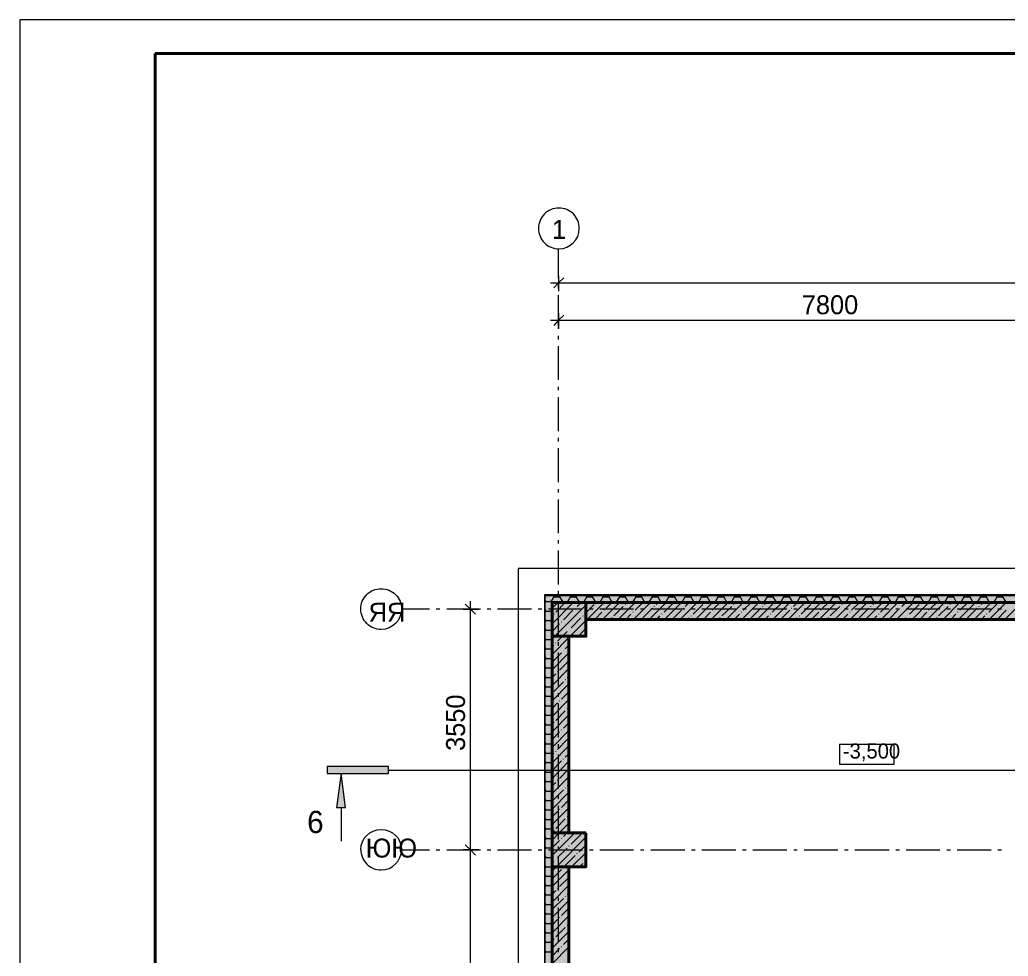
# Model space of a CAD drawing. Header units: millimetres. Extents: x -401725 to 250493, y 305116 to 802890.
# Drawn here: x -375136.78 to -375131.05, y 508985.8 to 508991.24 of the extents above; entities that cross this region are included whole.
import ezdxf

# ---------------------------------------------------------------- set-up
doc = ezdxf.new("R2010")
doc.units = ezdxf.units.MM
doc.layers.add('PDF _Геометрия', color=7, linetype='Continuous', true_color=0x1d1d1d)
doc.layers.add('PDF _Сплошная заливка', color=7, linetype='Continuous', true_color=0xffffff)
doc.layers.add('PDF _Текст', color=7, linetype='Continuous')

msp = doc.modelspace()

# ---------------------------------------------------------------- hatches: boundary and pattern name
at = {"layer": 'PDF _Сплошная заливка', "transparency": 33554559}
h = msp.add_hatch(color=256, dxfattribs=at)
h.paths.add_polyline_path([(-375123.1053, 508987.8606), (-375123.1053, 508987.8988), (-375133.6947, 508987.8988), (-375133.6947, 508987.8606)])
h.paths.add_polyline_path([(-375092.8682, 508987.8606), (-375092.8682, 508987.8988), (-375102.5145, 508987.8988), (-375102.5145, 508987.8606)])
h.paths.add_polyline_path([(-375102.9861, 508987.8606), (-375102.9861, 508987.8988), (-375109.5058, 508987.8988), (-375109.5058, 508987.8606)])
h.paths.add_polyline_path([(-375109.7425, 508987.8606), (-375109.7425, 508987.8988), (-375122.4753, 508987.8988), (-375122.4753, 508987.8606)])
msp.add_hatch(color=7, dxfattribs=at).paths.add_polyline_path([(-375134.8948, 508986.6823), (-375134.8965, 508986.6823), (-375134.8965, 508986.6956), (-375134.8981, 508986.6956), (-375134.8981, 508986.709), (-375134.8998, 508986.709), (-375134.8998, 508986.7223), (-375134.9015, 508986.7223), (-375134.9015, 508986.7356), (-375134.9031, 508986.7356), (-375134.9031, 508986.749), (-375134.9048, 508986.749), (-375134.9048, 508986.7623), (-375134.9065, 508986.7623), (-375134.9065, 508986.774), (-375134.9081, 508986.774), (-375134.9081, 508986.7873), (-375134.9098, 508986.7873), (-375134.9098, 508986.8006), (-375134.9115, 508986.8006), (-375134.9115, 508986.814), (-375134.9131, 508986.814), (-375134.9131, 508986.8273), (-375134.9148, 508986.8273), (-375134.9148, 508986.8406), (-375134.9165, 508986.8406), (-375134.9165, 508986.854), (-375134.9181, 508986.854), (-375134.9181, 508986.8656), (-375134.9198, 508986.8656), (-375134.9215, 508986.854), (-375134.9231, 508986.8423), (-375134.9248, 508986.829), (-375134.9281, 508986.8056), (-375134.9298, 508986.7923), (-375134.9331, 508986.769), (-375134.9348, 508986.7556), (-375134.9365, 508986.744), (-375134.9381, 508986.7306), (-375134.9415, 508986.7073), (-375134.9431, 508986.694), (-375134.9465, 508986.6706), (-375134.8948, 508986.669)])

# ---------------------------------------------------------------- linework, layer by layer
at = {"layer": 'PDF _Геометрия', "color": 7, "lineweight": 18}
for points in [[(-375089.9816, 508991.2421), (-375136.7847, 508991.2421), (-375136.7847, 508958.1322)], [(-375133.6264, 508989.7438), (-375133.6564, 508989.7138), (-375133.6847, 508989.6855)], [(-375133.6264, 508989.5271), (-375133.6564, 508989.4971), (-375133.6847, 508989.4671)], [(-375134.1981, 508987.8488), (-375134.1681, 508987.8205), (-375134.1381, 508987.7905)], [(-375134.1981, 508986.4521), (-375134.1681, 508986.4221), (-375134.1381, 508986.3921)]]:
    msp.add_lwpolyline(points, dxfattribs=at)
at = {"layer": 'PDF _Геометрия', "color": 7, "lineweight": 40}
for points in [[(-375135.9981, 508958.3289), (-375135.9981, 508991.0459)], [(-375135.9981, 508991.0455), (-375090.1708, 508991.0455)]]:
    msp.add_lwpolyline(points, dxfattribs=at)
at = {"layer": 'PDF _Геометрия', "color": 7, "lineweight": 9}
msp.add_lwpolyline([(-375133.6547, 508990.1488, 0.422535), (-375133.7731, 508990.0305, 0.417263), (-375133.6547, 508989.9121, 0.411972), (-375133.5364, 508990.0305, 0.417263)], format="xyb", close=True, dxfattribs=at)
for points in [[(-375133.6564, 508989.7421), (-375133.6564, 508989.9104)], [(-375133.6564, 508989.7554), (-375133.6564, 508989.7138), (-375133.6564, 508989.6671)], [(-375133.7031, 508989.7138), (-375092.8583, 508989.7138)], [(-375133.6564, 508989.6821), (-375133.6564, 508989.7038)], [(-375133.6564, 508989.4471), (-375133.6564, 508989.6438)], [(-375133.6564, 508989.5388), (-375133.6564, 508989.4971), (-375133.6564, 508989.4488)], [(-375133.7031, 508989.4971), (-375130.5849, 508989.4971)], [(-375133.6564, 508989.3855), (-375133.6564, 508989.4071)], [(-375133.6564, 508989.1505), (-375133.6564, 508989.3471)], [(-375133.6564, 508989.0905), (-375133.6564, 508989.1105)], [(-375133.6564, 508988.8538), (-375133.6564, 508989.0504)], [(-375133.6564, 508988.7938), (-375133.6564, 508988.8138)], [(-375133.6564, 508988.5571), (-375133.6564, 508988.7538)], [(-375133.6564, 508988.4971), (-375133.6564, 508988.5171)], [(-375133.6564, 508988.2605), (-375133.6564, 508988.4571)], [(-375133.6564, 508988.2005), (-375133.6564, 508988.2205)], [(-375133.6564, 508987.9638), (-375133.6564, 508988.1604)], [(-375112.9847, 508987.9021), (-375112.9847, 508988.0554), (-375133.8905, 508988.0554), (-375133.8905, 508975.6543)], [(-375133.7381, 508987.9021), (-375133.7381, 508975.8076), (-375133.7347, 508975.8076), (-375133.6964, 508975.8076), (-375133.6947, 508975.8076)], [(-375133.6947, 508987.9021), (-375133.6964, 508987.9021), (-375133.7347, 508987.9021), (-375133.7381, 508987.9021)], [(-375133.7347, 508987.8988), (-375133.6964, 508987.8988), (-375133.6947, 508987.8988), (-375123.1052, 508987.8988)], [(-375133.7347, 508975.8105), (-375133.7347, 508987.8983)], [(-375122.4748, 508987.9021), (-375123.1047, 508987.9021), (-375133.6943, 508987.9021)], [(-375133.6564, 508987.9038), (-375133.6564, 508987.9255)], [(-375134.1214, 508986.4221), (-375134.1681, 508986.4221), (-375134.1681, 508987.8671)], [(-375133.6964, 508987.8605), (-375133.6947, 508987.8605), (-375123.1052, 508987.8605)], [(-375133.6964, 508987.86), (-375133.6964, 508975.8505), (-375133.6947, 508975.8505), (-375133.6947, 508983.0752)], [(-375133.6947, 508987.8588), (-375128.8333, 508987.8588)], [(-375133.6947, 508984.1771), (-375133.6947, 508987.8586)], [(-375133.6564, 508987.6671), (-375133.6564, 508987.8638)], [(-375134.3464, 508987.8205), (-375134.3681, 508987.8205)], [(-375134.1097, 508987.8205), (-375134.3064, 508987.8205)], [(-375134.2097, 508987.8205), (-375134.1681, 508987.8205), (-375134.1214, 508987.8205)], [(-375134.0497, 508987.8205), (-375134.0714, 508987.8205)], [(-375133.8131, 508987.8205), (-375134.0114, 508987.8205)], [(-375133.7531, 508987.8205), (-375133.7747, 508987.8205)], [(-375133.5181, 508987.8205), (-375133.7147, 508987.8205)], [(-375133.4564, 508987.8205), (-375133.4781, 508987.8205)], [(-375133.2214, 508987.8205), (-375133.4181, 508987.8205)], [(-375133.1614, 508987.8205), (-375133.1814, 508987.8205)], [(-375132.9247, 508987.8205), (-375133.1214, 508987.8205)], [(-375132.8647, 508987.8205), (-375132.8847, 508987.8205)], [(-375132.6281, 508987.8205), (-375132.8247, 508987.8205)], [(-375132.5681, 508987.8205), (-375132.5881, 508987.8205)], [(-375132.3314, 508987.8205), (-375132.5281, 508987.8205)], [(-375132.2714, 508987.8205), (-375132.2914, 508987.8205)], [(-375132.0347, 508987.8205), (-375132.2314, 508987.8205)], [(-375131.9747, 508987.8205), (-375131.9964, 508987.8205)], [(-375131.7381, 508987.8205), (-375131.9364, 508987.8205)], [(-375131.6781, 508987.8205), (-375131.6997, 508987.8205)], [(-375131.4431, 508987.8205), (-375131.6397, 508987.8205)], [(-375131.3814, 508987.8205), (-375131.4031, 508987.8205)], [(-375131.1464, 508987.8205), (-375131.3431, 508987.8205)], [(-375131.0864, 508987.8205), (-375131.1064, 508987.8205)], [(-375133.6564, 508987.6071), (-375133.6564, 508987.6288)], [(-375133.6564, 508987.3721), (-375133.6564, 508987.5688)], [(-375133.6564, 508987.3105), (-375133.6564, 508987.3321)], [(-375133.6564, 508987.0755), (-375133.6564, 508987.2721)], [(-375133.6564, 508987.0155), (-375133.6564, 508987.0355)], [(-375132.0264, 508987.0355), (-375131.7114, 508987.0355), (-375131.7114, 508986.9171), (-375132.0264, 508986.9171)], [(-375132.0264, 508987.0355), (-375132.0264, 508986.9171)], [(-375133.6564, 508986.7788), (-375133.6564, 508986.9754)], [(-375133.6564, 508986.7188), (-375133.6564, 508986.7388)], [(-375134.9197, 508986.6688), (-375134.9197, 508986.4721)], [(-375133.6564, 508986.4821), (-375133.6564, 508986.6788)], [(-375134.5681, 508986.4221), (-375134.4064, 508986.4221)], [(-375134.3681, 508986.4221), (-375134.3464, 508986.4221)], [(-375134.3064, 508986.4221), (-375134.1097, 508986.4221)], [(-375134.1681, 508986.4221), (-375134.2097, 508986.4221)], [(-375134.1214, 508984.7488), (-375134.1681, 508984.7488), (-375134.1681, 508986.422)], [(-375134.0714, 508986.4221), (-375134.0497, 508986.4221)], [(-375134.0114, 508986.4221), (-375133.8131, 508986.4221)], [(-375133.7747, 508986.4221), (-375133.7531, 508986.4221)], [(-375133.7147, 508986.4221), (-375133.5181, 508986.4221)], [(-375133.6564, 508986.4221), (-375133.6564, 508986.4421)], [(-375133.4781, 508986.4221), (-375133.4564, 508986.4221)], [(-375133.4181, 508986.4221), (-375133.2214, 508986.4221)], [(-375133.1814, 508986.4221), (-375133.1614, 508986.4221)], [(-375133.1214, 508986.4221), (-375132.9247, 508986.4221)], [(-375132.8847, 508986.4221), (-375132.8647, 508986.4221)], [(-375132.8247, 508986.4221), (-375132.6281, 508986.4221)], [(-375132.5881, 508986.4221), (-375132.5681, 508986.4221)], [(-375132.5281, 508986.4221), (-375132.3314, 508986.4221)], [(-375132.2914, 508986.4221), (-375132.2714, 508986.4221)], [(-375132.2314, 508986.4221), (-375132.0347, 508986.4221)], [(-375131.9964, 508986.4221), (-375131.9747, 508986.4221)], [(-375131.9364, 508986.4221), (-375131.7381, 508986.4221)], [(-375131.6997, 508986.4221), (-375131.6781, 508986.4221)], [(-375131.6397, 508986.4221), (-375131.4431, 508986.4221)], [(-375131.4031, 508986.4221), (-375131.3814, 508986.4221)], [(-375131.3431, 508986.4221), (-375131.1464, 508986.4221)], [(-375131.1064, 508986.4221), (-375131.0864, 508986.4221)], [(-375133.6564, 508986.1855), (-375133.6564, 508986.3821)], [(-375133.6564, 508986.1255), (-375133.6564, 508986.1455)], [(-375133.6564, 508985.8888), (-375133.6564, 508986.0854)], [(-375133.6564, 508985.8288), (-375133.6564, 508985.8505)]]:
    msp.add_lwpolyline(points, dxfattribs=at)
for points in [[(-375134.4064, 508987.8205), (-375134.5681, 508987.8205, -0.411972), (-375134.6864, 508987.7021, -0.417263), (-375134.8047, 508987.8205, -0.422535), (-375134.6864, 508987.9388, -0.417263), (-375134.5681, 508987.8205)], [(-375134.8047, 508986.4238, 0.417263), (-375134.6864, 508986.3055, 0.411972), (-375134.5681, 508986.4238)]]:
    msp.add_lwpolyline(points, format="xyb", dxfattribs=at)
at = {"layer": 'PDF _Геометрия', "lineweight": 9}
for points in [[(-375133.6881, 508987.8988), (-375133.6831, 508987.8921), (-375133.6514, 508987.8921)], [(-375133.6514, 508987.8921), (-375133.6464, 508987.8988)], [(-375133.5914, 508987.8988), (-375133.5881, 508987.8921), (-375133.5564, 508987.8921)], [(-375133.5564, 508987.8921), (-375133.5514, 508987.8988)], [(-375133.4964, 508987.8988), (-375133.4931, 508987.8921), (-375133.4614, 508987.8921)], [(-375133.4614, 508987.8921), (-375133.4564, 508987.8988)], [(-375133.4014, 508987.8988), (-375133.3981, 508987.8921), (-375133.3647, 508987.8921)], [(-375133.3647, 508987.8921), (-375133.3614, 508987.8988)], [(-375133.3064, 508987.8988), (-375133.3014, 508987.8921), (-375133.2697, 508987.8921)], [(-375133.2697, 508987.8921), (-375133.2664, 508987.8988)], [(-375133.2114, 508987.8988), (-375133.2064, 508987.8921), (-375133.1747, 508987.8921)], [(-375133.1747, 508987.8921), (-375133.1714, 508987.8988)], [(-375133.1164, 508987.8988), (-375133.1114, 508987.8921), (-375133.0797, 508987.8921)], [(-375133.0797, 508987.8921), (-375133.0747, 508987.8988)], [(-375133.0197, 508987.8988), (-375133.0164, 508987.8921), (-375132.9847, 508987.8921)], [(-375132.9847, 508987.8921), (-375132.9797, 508987.8988)], [(-375132.9247, 508987.8988), (-375132.9214, 508987.8921), (-375132.8897, 508987.8921)], [(-375132.8897, 508987.8921), (-375132.8847, 508987.8988)], [(-375132.8297, 508987.8988), (-375132.8264, 508987.8921), (-375132.7947, 508987.8921)], [(-375132.7947, 508987.8921), (-375132.7897, 508987.8988)], [(-375132.7347, 508987.8988), (-375132.7297, 508987.8921), (-375132.6981, 508987.8921)], [(-375132.6981, 508987.8921), (-375132.6947, 508987.8988)], [(-375132.6397, 508987.8988), (-375132.6347, 508987.8921), (-375132.6031, 508987.8921)], [(-375132.6031, 508987.8921), (-375132.5997, 508987.8988)], [(-375132.5447, 508987.8988), (-375132.5397, 508987.8921), (-375132.5081, 508987.8921)], [(-375132.5081, 508987.8921), (-375132.5047, 508987.8988)], [(-375132.4497, 508987.8988), (-375132.4447, 508987.8921), (-375132.4131, 508987.8921)], [(-375132.4131, 508987.8921), (-375132.4081, 508987.8988)], [(-375132.3531, 508987.8988), (-375132.3497, 508987.8921), (-375132.3181, 508987.8921)], [(-375132.3181, 508987.8921), (-375132.3131, 508987.8988)], [(-375132.2581, 508987.8988), (-375132.2547, 508987.8921), (-375132.2231, 508987.8921)], [(-375132.2231, 508987.8921), (-375132.2181, 508987.8988)], [(-375132.1631, 508987.8988), (-375132.1597, 508987.8921), (-375132.1281, 508987.8921)], [(-375132.1264, 508987.8921), (-375132.1231, 508987.8988)], [(-375132.0681, 508987.8988), (-375132.0631, 508987.8921), (-375132.0314, 508987.8921)], [(-375132.0314, 508987.8921), (-375132.0281, 508987.8988)], [(-375131.9731, 508987.8988), (-375131.9681, 508987.8921), (-375131.9364, 508987.8921)], [(-375131.9364, 508987.8921), (-375131.9331, 508987.8988)], [(-375131.8781, 508987.8988), (-375131.8731, 508987.8921), (-375131.8414, 508987.8921)], [(-375131.8414, 508987.8921), (-375131.8364, 508987.8988)], [(-375131.7831, 508987.8988), (-375131.7781, 508987.8921), (-375131.7464, 508987.8921)], [(-375131.7464, 508987.8921), (-375131.7414, 508987.8988)], [(-375131.6864, 508987.8988), (-375131.6831, 508987.8921), (-375131.6514, 508987.8921)], [(-375131.6514, 508987.8921), (-375131.6464, 508987.8988)], [(-375131.5914, 508987.8988), (-375131.5881, 508987.8921), (-375131.5564, 508987.8921)], [(-375131.5564, 508987.8921), (-375131.5514, 508987.8988)], [(-375131.4964, 508987.8988), (-375131.4914, 508987.8921), (-375131.4597, 508987.8921)], [(-375131.4597, 508987.8921), (-375131.4564, 508987.8988)], [(-375131.4014, 508987.8988), (-375131.3964, 508987.8921), (-375131.3647, 508987.8921)], [(-375131.3647, 508987.8921), (-375131.3614, 508987.8988)], [(-375131.3064, 508987.8988), (-375131.3014, 508987.8921), (-375131.2697, 508987.8921)], [(-375131.2697, 508987.8921), (-375131.2664, 508987.8988)], [(-375131.2114, 508987.8988), (-375131.2064, 508987.8921), (-375131.1747, 508987.8921)], [(-375131.1747, 508987.8921), (-375131.1697, 508987.8988)], [(-375131.1147, 508987.8988), (-375131.1114, 508987.8921), (-375131.0797, 508987.8921)], [(-375131.0797, 508987.8921), (-375131.0747, 508987.8988)], [(-375133.7347, 508987.8721), (-375133.7314, 508987.8638), (-375133.6997, 508987.8638)], [(-375133.7347, 508987.8571), (-375133.7314, 508987.8638)], [(-375133.6997, 508987.8638), (-375133.6964, 508987.8705)], [(-375133.6964, 508987.8588), (-375133.6997, 508987.8638)], [(-375133.6964, 508987.8705), (-375133.6831, 508987.8921)], [(-375133.6947, 508987.8255), (-375133.6614, 508987.8588)], [(-375133.6947, 508987.7355), (-375133.5714, 508987.8588)], [(-375133.6781, 508987.6621), (-375133.4981, 508987.8438)], [(-375133.6731, 508987.8021), (-375133.6181, 508987.8588)], [(-375133.6514, 508987.8921), (-375133.6347, 508987.8638), (-375133.6031, 508987.8638)], [(-375133.6381, 508987.8605), (-375133.6347, 508987.8638)], [(-375133.6014, 508987.8605), (-375133.6031, 508987.8638), (-375133.5881, 508987.8921)], [(-375133.5564, 508987.8921), (-375133.5397, 508987.8638), (-375133.5081, 508987.8638)], [(-375133.5497, 508987.8355), (-375133.5264, 508987.8588)], [(-375133.5431, 508987.8605), (-375133.5397, 508987.8638)], [(-375133.5064, 508987.8605), (-375133.5081, 508987.8638), (-375133.4931, 508987.8921)], [(-375133.4981, 508987.8438), (-375133.4814, 508987.8588)], [(-375133.4981, 508987.7988), (-375133.4497, 508987.8471)], [(-375133.4914, 508987.7605), (-375133.3914, 508987.8588)], [(-375133.4614, 508987.8921), (-375133.4447, 508987.8638), (-375133.4131, 508987.8638)], [(-375133.4481, 508987.8605), (-375133.4447, 508987.8638)], [(-375133.4381, 508987.8588), (-375133.4364, 508987.8588)], [(-375133.4131, 508987.8638), (-375133.3981, 508987.8921)], [(-375133.4114, 508987.8605), (-375133.4131, 508987.8638)], [(-375133.4014, 508987.7605), (-375133.3031, 508987.8588)], [(-375133.3814, 508987.8255), (-375133.3481, 508987.8588)], [(-375133.3647, 508987.8921), (-375133.3497, 508987.8638), (-375133.3181, 508987.8638)], [(-375133.3531, 508987.8605), (-375133.3497, 508987.8638)], [(-375133.3147, 508987.8605), (-375133.3181, 508987.8638), (-375133.3014, 508987.8921)], [(-375133.3114, 508987.7605), (-375133.2131, 508987.8588)], [(-375133.2697, 508987.8921), (-375133.2547, 508987.8638), (-375133.2231, 508987.8638)], [(-375133.2697, 508987.8471), (-375133.2681, 508987.8488)], [(-375133.2581, 508987.8588), (-375133.2581, 508987.8588)], [(-375133.2564, 508987.8605), (-375133.2547, 508987.8638)], [(-375133.2197, 508987.8605), (-375133.2231, 508987.8638), (-375133.2064, 508987.8921)], [(-375133.2214, 508987.7605), (-375133.1231, 508987.8588)], [(-375133.2131, 508987.8138), (-375133.1681, 508987.8588)], [(-375133.1747, 508987.8921), (-375133.1597, 508987.8638), (-375133.1281, 508987.8638)], [(-375133.1614, 508987.8605), (-375133.1597, 508987.8638)], [(-375133.1314, 508987.7605), (-375133.0331, 508987.8588)], [(-375133.1281, 508987.8638), (-375133.1114, 508987.8921)], [(-375133.1247, 508987.8605), (-375133.1281, 508987.8638)], [(-375133.0897, 508987.8471), (-375133.0781, 508987.8588)], [(-375133.0797, 508987.8921), (-375133.0647, 508987.8638), (-375133.0314, 508987.8638)], [(-375133.0664, 508987.8605), (-375133.0631, 508987.8638)], [(-375133.0447, 508987.8021), (-375132.9881, 508987.8588)], [(-375133.0414, 508987.7605), (-375132.9431, 508987.8588)], [(-375133.0297, 508987.8605), (-375133.0314, 508987.8638), (-375133.0164, 508987.8921)], [(-375132.9847, 508987.8921), (-375132.9681, 508987.8638), (-375132.9364, 508987.8638)], [(-375132.9714, 508987.8605), (-375132.9681, 508987.8638)], [(-375132.9514, 508987.7605), (-375132.8531, 508987.8588)], [(-375132.9347, 508987.8605), (-375132.9364, 508987.8638), (-375132.9214, 508987.8921)], [(-375132.9214, 508987.8355), (-375132.8981, 508987.8588)], [(-375132.8897, 508987.8921), (-375132.8731, 508987.8638), (-375132.8414, 508987.8638)], [(-375132.8764, 508987.8605), (-375132.8731, 508987.8638)], [(-375132.8764, 508987.7905), (-375132.8197, 508987.8471)], [(-375132.8614, 508987.7605), (-375132.7631, 508987.8588)], [(-375132.8397, 508987.8605), (-375132.8414, 508987.8638), (-375132.8264, 508987.8921)], [(-375132.8097, 508987.8588), (-375132.8081, 508987.8588)], [(-375132.7947, 508987.8921), (-375132.7781, 508987.8638), (-375132.7464, 508987.8638)], [(-375132.7814, 508987.8605), (-375132.7781, 508987.8638)], [(-375132.7714, 508987.7605), (-375132.6731, 508987.8588)], [(-375132.7531, 508987.8255), (-375132.7181, 508987.8588)], [(-375132.7431, 508987.8605), (-375132.7464, 508987.8638), (-375132.7297, 508987.8921)], [(-375132.6981, 508987.8921), (-375132.6831, 508987.8638), (-375132.6514, 508987.8638)], [(-375132.6847, 508987.8605), (-375132.6831, 508987.8638)], [(-375132.6831, 508987.7605), (-375132.5847, 508987.8588)], [(-375132.6481, 508987.8605), (-375132.6514, 508987.8638), (-375132.6347, 508987.8921)], [(-375132.6414, 508987.8471), (-375132.6397, 508987.8488)], [(-375132.6297, 508987.8588), (-375132.6281, 508987.8588)], [(-375132.6031, 508987.8921), (-375132.5881, 508987.8638), (-375132.5564, 508987.8638)], [(-375132.5931, 508987.7605), (-375132.4947, 508987.8588)], [(-375132.5897, 508987.8605), (-375132.5881, 508987.8638)], [(-375132.5847, 508987.8138), (-375132.5397, 508987.8588)], [(-375132.5531, 508987.8605), (-375132.5564, 508987.8638), (-375132.5397, 508987.8921)], [(-375132.5081, 508987.8921), (-375132.4931, 508987.8638), (-375132.4614, 508987.8638)], [(-375132.5031, 508987.7605), (-375132.4047, 508987.8588)], [(-375132.4947, 508987.8605), (-375132.4931, 508987.8638)], [(-375132.4614, 508987.8638), (-375132.4447, 508987.8921)], [(-375132.4581, 508987.8605), (-375132.4614, 508987.8638)], [(-375132.4614, 508987.8471), (-375132.4497, 508987.8588)], [(-375132.4164, 508987.8021), (-375132.3597, 508987.8588)], [(-375132.4131, 508987.8921), (-375132.3964, 508987.8638), (-375132.3647, 508987.8638)], [(-375132.4131, 508987.7605), (-375132.3147, 508987.8588)], [(-375132.3997, 508987.8605), (-375132.3964, 508987.8638)], [(-375132.3631, 508987.8605), (-375132.3647, 508987.8638), (-375132.3497, 508987.8921)], [(-375132.3231, 508987.7605), (-375132.2247, 508987.8588)], [(-375132.3181, 508987.8921), (-375132.3014, 508987.8638), (-375132.2697, 508987.8638)], [(-375132.3047, 508987.8605), (-375132.3014, 508987.8638)], [(-375132.2931, 508987.8355), (-375132.2697, 508987.8588)], [(-375132.2681, 508987.8605), (-375132.2697, 508987.8638), (-375132.2547, 508987.8921)], [(-375132.2481, 508987.7905), (-375132.1914, 508987.8471)], [(-375132.2331, 508987.7605), (-375132.1347, 508987.8588)], [(-375132.2231, 508987.8921), (-375132.2064, 508987.8638), (-375132.1747, 508987.8638)], [(-375132.2097, 508987.8605), (-375132.2064, 508987.8638)], [(-375132.1797, 508987.8588), (-375132.1797, 508987.8588)], [(-375132.1731, 508987.8605), (-375132.1747, 508987.8638), (-375132.1597, 508987.8921)], [(-375132.1431, 508987.7605), (-375132.0447, 508987.8588)], [(-375132.1281, 508987.8921), (-375132.1114, 508987.8638), (-375132.0797, 508987.8638)], [(-375132.1247, 508987.8255), (-375132.0897, 508987.8588)], [(-375132.1147, 508987.8605), (-375132.1114, 508987.8638)], [(-375132.0764, 508987.8605), (-375132.0797, 508987.8638), (-375132.0631, 508987.8921)], [(-375132.0531, 508987.7605), (-375131.9547, 508987.8588)], [(-375132.0314, 508987.8921), (-375132.0164, 508987.8638), (-375131.9847, 508987.8638)], [(-375132.0181, 508987.8605), (-375132.0164, 508987.8638)], [(-375132.0114, 508987.8471), (-375132.0114, 508987.8488)], [(-375132.0014, 508987.8588), (-375131.9997, 508987.8588)], [(-375131.9814, 508987.8605), (-375131.9847, 508987.8638), (-375131.9681, 508987.8921)], [(-375131.9647, 508987.7605), (-375131.8647, 508987.8588)], [(-375131.9564, 508987.8138), (-375131.9097, 508987.8588)], [(-375131.9364, 508987.8921), (-375131.9214, 508987.8638), (-375131.8897, 508987.8638)], [(-375131.9231, 508987.8605), (-375131.9214, 508987.8638)], [(-375131.8864, 508987.8605), (-375131.8897, 508987.8638), (-375131.8731, 508987.8921)], [(-375131.8747, 508987.7605), (-375131.7764, 508987.8588)], [(-375131.8414, 508987.8921), (-375131.8264, 508987.8638), (-375131.7931, 508987.8638)], [(-375131.8331, 508987.8471), (-375131.8214, 508987.8588)], [(-375131.8281, 508987.8605), (-375131.8264, 508987.8638)], [(-375131.7931, 508987.8638), (-375131.7781, 508987.8921)], [(-375131.7914, 508987.8605), (-375131.7931, 508987.8638)], [(-375131.7881, 508987.8021), (-375131.7314, 508987.8588)], [(-375131.7847, 508987.7605), (-375131.6864, 508987.8588)], [(-375131.7464, 508987.8921), (-375131.7297, 508987.8638), (-375131.6981, 508987.8638)], [(-375131.7331, 508987.8605), (-375131.7297, 508987.8638)], [(-375131.6964, 508987.8605), (-375131.6981, 508987.8638), (-375131.6831, 508987.8921)], [(-375131.6947, 508987.7605), (-375131.5964, 508987.8588)], [(-375131.6647, 508987.8355), (-375131.6414, 508987.8588)], [(-375131.6514, 508987.8921), (-375131.6347, 508987.8638), (-375131.6031, 508987.8638)], [(-375131.6381, 508987.8605), (-375131.6347, 508987.8638)], [(-375131.6197, 508987.7905), (-375131.5631, 508987.8471)], [(-375131.6047, 508987.7605), (-375131.5064, 508987.8588)], [(-375131.6014, 508987.8605), (-375131.6031, 508987.8638), (-375131.5881, 508987.8921)], [(-375131.5564, 508987.8921), (-375131.5397, 508987.8638), (-375131.5081, 508987.8638)], [(-375131.5514, 508987.8588), (-375131.5514, 508987.8588)], [(-375131.5431, 508987.8605), (-375131.5397, 508987.8638)], [(-375131.5147, 508987.7605), (-375131.4164, 508987.8588)], [(-375131.5081, 508987.8638), (-375131.4914, 508987.8921)], [(-375131.5047, 508987.8605), (-375131.5081, 508987.8638)], [(-375131.4964, 508987.8255), (-375131.4614, 508987.8588)], [(-375131.4597, 508987.8921), (-375131.4447, 508987.8638), (-375131.4131, 508987.8638)], [(-375131.4464, 508987.8605), (-375131.4447, 508987.8638)], [(-375131.4247, 508987.7605), (-375131.3264, 508987.8588)], [(-375131.4097, 508987.8605), (-375131.4131, 508987.8638), (-375131.3964, 508987.8921)], [(-375131.3831, 508987.8471), (-375131.3831, 508987.8488)], [(-375131.3714, 508987.8588), (-375131.3714, 508987.8588)], [(-375131.3647, 508987.8921), (-375131.3497, 508987.8638), (-375131.3181, 508987.8638)], [(-375131.3514, 508987.8605), (-375131.3497, 508987.8638)], [(-375131.3347, 508987.7605), (-375131.2364, 508987.8588)], [(-375131.3281, 508987.8138), (-375131.2814, 508987.8588)], [(-375131.3147, 508987.8605), (-375131.3181, 508987.8638), (-375131.3014, 508987.8921)], [(-375131.2697, 508987.8921), (-375131.2547, 508987.8638), (-375131.2231, 508987.8638)], [(-375131.2564, 508987.8605), (-375131.2547, 508987.8638)], [(-375131.2447, 508987.7605), (-375131.1464, 508987.8588)], [(-375131.2197, 508987.8605), (-375131.2231, 508987.8638), (-375131.2064, 508987.8921)], [(-375131.2031, 508987.8471), (-375131.1914, 508987.8588)], [(-375131.1747, 508987.8921), (-375131.1581, 508987.8638), (-375131.1264, 508987.8638)], [(-375131.1614, 508987.8605), (-375131.1581, 508987.8638)], [(-375131.1581, 508987.8021), (-375131.1031, 508987.8588)], [(-375131.1564, 508987.7605), (-375131.0581, 508987.8588)], [(-375131.1264, 508987.8638), (-375131.1114, 508987.8921)], [(-375131.1247, 508987.8605), (-375131.1264, 508987.8638)], [(-375131.0797, 508987.8921), (-375131.0631, 508987.8638), (-375131.0314, 508987.8638)], [(-375131.0664, 508987.8605), (-375131.0631, 508987.8638)], [(-375131.0664, 508987.7605), (-375130.9681, 508987.8588)], [(-375133.7347, 508987.8171), (-375133.7314, 508987.8088), (-375133.6997, 508987.8088)], [(-375133.7347, 508987.8021), (-375133.7314, 508987.8088)], [(-375133.6997, 508987.8088), (-375133.6964, 508987.8155)], [(-375133.6964, 508987.8038), (-375133.6997, 508987.8088)], [(-375133.6847, 508987.7905), (-375133.6831, 508987.7921)], [(-375133.6281, 508987.7571), (-375133.5731, 508987.8138)], [(-375133.5614, 508987.8255), (-375133.5597, 508987.8255)], [(-375133.5047, 508987.7905), (-375133.4981, 508987.7988)], [(-375133.4464, 508987.7605), (-375133.4047, 508987.8021)], [(-375133.3931, 508987.8138), (-375133.3914, 508987.8155)], [(-375133.3364, 508987.7805), (-375133.2814, 508987.8354)], [(-375133.2664, 508987.7605), (-375133.2364, 508987.7905)], [(-375133.2247, 508987.8021), (-375133.2231, 508987.8038)], [(-375133.1681, 508987.7688), (-375133.1114, 508987.8254)], [(-375133.1014, 508987.8355), (-375133.0997, 508987.8371)], [(-375133.0564, 508987.7905), (-375133.0547, 508987.7921)], [(-375132.9964, 508987.7605), (-375132.9431, 508987.8138)], [(-375132.9331, 508987.8255), (-375132.9314, 508987.8255)], [(-375132.8164, 508987.7605), (-375132.7747, 508987.8021)], [(-375132.7647, 508987.8138), (-375132.7631, 508987.8155)], [(-375132.7081, 508987.7805), (-375132.6514, 508987.8354)], [(-375132.6381, 508987.7605), (-375132.6064, 508987.7905)], [(-375132.5964, 508987.8021), (-375132.5947, 508987.8038)], [(-375132.5397, 508987.7688), (-375132.4831, 508987.8254)], [(-375132.4731, 508987.8355), (-375132.4714, 508987.8371)], [(-375132.4281, 508987.7905), (-375132.4264, 508987.7921)], [(-375132.3681, 508987.7605), (-375132.3147, 508987.8138)], [(-375132.3047, 508987.8255), (-375132.3031, 508987.8255)], [(-375132.1881, 508987.7605), (-375132.1464, 508987.8021)], [(-375132.1347, 508987.8138), (-375132.1347, 508987.8155)], [(-375132.0797, 508987.7805), (-375132.0231, 508987.8354)], [(-375132.0081, 508987.7605), (-375131.9781, 508987.7905)], [(-375131.9664, 508987.8021), (-375131.9664, 508987.8038)], [(-375131.9114, 508987.7688), (-375131.8547, 508987.8254)], [(-375131.8431, 508987.8355), (-375131.8431, 508987.8371)], [(-375131.7981, 508987.7905), (-375131.7981, 508987.7921)], [(-375131.7397, 508987.7605), (-375131.6864, 508987.8138)], [(-375131.6747, 508987.8255), (-375131.6747, 508987.8255)], [(-375131.5597, 508987.7605), (-375131.5181, 508987.8021)], [(-375131.5064, 508987.8138), (-375131.5064, 508987.8155)], [(-375131.4514, 508987.7805), (-375131.3947, 508987.8354)], [(-375131.3797, 508987.7605), (-375131.3497, 508987.7905)], [(-375131.3381, 508987.8021), (-375131.3381, 508987.8038)], [(-375131.2831, 508987.7688), (-375131.2264, 508987.8254)], [(-375131.2147, 508987.8355), (-375131.2147, 508987.8371)], [(-375131.1697, 508987.7905), (-375131.1697, 508987.7921)], [(-375131.1114, 508987.7605), (-375131.0581, 508987.8138)], [(-375133.7347, 508987.7621), (-375133.7314, 508987.7538), (-375133.6997, 508987.7538)], [(-375133.7347, 508987.7471), (-375133.7314, 508987.7538)], [(-375133.6997, 508987.7538), (-375133.6964, 508987.7605)], [(-375133.6964, 508987.7488), (-375133.6997, 508987.7538)], [(-375133.6947, 508987.6905), (-375133.6514, 508987.7354)], [(-375133.6397, 508987.7471), (-375133.6381, 508987.7471)], [(-375133.5897, 508987.6621), (-375133.4981, 508987.7538)], [(-375133.5831, 508987.7121), (-375133.5281, 508987.7688)], [(-375133.5164, 508987.7805), (-375133.5147, 508987.7805)], [(-375133.3481, 508987.7688), (-375133.3464, 508987.7705)], [(-375133.0864, 508987.7605), (-375133.0681, 508987.7805)], [(-375132.9064, 508987.7605), (-375132.8981, 508987.7688)], [(-375132.8881, 508987.7805), (-375132.8864, 508987.7805)], [(-375132.7197, 508987.7688), (-375132.7181, 508987.7705)], [(-375132.4581, 508987.7605), (-375132.4381, 508987.7805)], [(-375132.2781, 508987.7605), (-375132.2697, 508987.7688)], [(-375132.2597, 508987.7805), (-375132.2581, 508987.7805)], [(-375132.0914, 508987.7688), (-375132.0897, 508987.7705)], [(-375131.8297, 508987.7605), (-375131.8097, 508987.7805)], [(-375131.6497, 508987.7605), (-375131.6414, 508987.7688)], [(-375131.6297, 508987.7805), (-375131.6297, 508987.7805)], [(-375131.4614, 508987.7688), (-375131.4614, 508987.7705)], [(-375131.2014, 508987.7605), (-375131.1814, 508987.7805)], [(-375133.7347, 508987.7071), (-375133.7314, 508987.6988), (-375133.6997, 508987.6988)], [(-375133.7347, 508987.6921), (-375133.7314, 508987.6988)], [(-375133.6997, 508987.6988), (-375133.6964, 508987.7055)], [(-375133.6964, 508987.6938), (-375133.6997, 508987.6988)], [(-375133.6347, 508987.6621), (-375133.6064, 508987.6904)], [(-375133.5947, 508987.7021), (-375133.5947, 508987.7021)], [(-375133.5381, 508987.6671), (-375133.4981, 508987.7088)], [(-375133.7347, 508987.6521), (-375133.7314, 508987.6438), (-375133.6997, 508987.6438)], [(-375133.7347, 508987.6371), (-375133.7314, 508987.6438)], [(-375133.6997, 508987.6438), (-375133.6964, 508987.6505)], [(-375133.6964, 508987.6388), (-375133.6997, 508987.6438)], [(-375133.6947, 508987.6455), (-375133.6781, 508987.6621)], [(-375133.6947, 508987.5571), (-375133.5964, 508987.6554)], [(-375133.6947, 508987.6005), (-375133.6847, 508987.6121)], [(-375133.6731, 508987.6221), (-375133.6731, 508987.6238)], [(-375133.6631, 508987.6338), (-375133.6347, 508987.6621)], [(-375133.6181, 508987.5888), (-375133.5964, 508987.6105)], [(-375133.4997, 508987.6621), (-375133.4981, 508987.6638)], [(-375133.7347, 508987.5971), (-375133.7314, 508987.5888), (-375133.6997, 508987.5888)], [(-375133.7347, 508987.5821), (-375133.7314, 508987.5888)], [(-375133.6997, 508987.5888), (-375133.6964, 508987.5955)], [(-375133.6964, 508987.5838), (-375133.6997, 508987.5888)], [(-375133.6947, 508987.5121), (-375133.6397, 508987.5671)], [(-375133.6947, 508987.4671), (-375133.5964, 508987.5654)], [(-375133.6281, 508987.5788), (-375133.6281, 508987.5788)], [(-375133.7347, 508987.5421), (-375133.7314, 508987.5338), (-375133.6997, 508987.5338)], [(-375133.7347, 508987.5271), (-375133.7314, 508987.5338)], [(-375133.6997, 508987.5338), (-375133.6964, 508987.5405)], [(-375133.6964, 508987.5288), (-375133.6997, 508987.5338)], [(-375133.6514, 508987.4655), (-375133.5964, 508987.5204)], [(-375133.7347, 508987.4871), (-375133.7314, 508987.4788), (-375133.6997, 508987.4788)], [(-375133.7347, 508987.4721), (-375133.7314, 508987.4788)], [(-375133.6997, 508987.4788), (-375133.6964, 508987.4855)], [(-375133.6964, 508987.4738), (-375133.6997, 508987.4788)], [(-375133.6947, 508987.3771), (-375133.5964, 508987.4754)], [(-375133.6947, 508987.4221), (-375133.6731, 508987.4438)], [(-375133.6631, 508987.4538), (-375133.6614, 508987.4555)], [(-375133.7347, 508987.4321), (-375133.7314, 508987.4238), (-375133.6997, 508987.4238)], [(-375133.7347, 508987.4171), (-375133.7314, 508987.4238)], [(-375133.6997, 508987.4238), (-375133.6964, 508987.4305)], [(-375133.6964, 508987.4188), (-375133.6997, 508987.4238)], [(-375133.6947, 508987.2871), (-375133.5964, 508987.3854)], [(-375133.6847, 508987.3421), (-375133.6281, 508987.3988)], [(-375133.6181, 508987.4088), (-375133.6164, 508987.4105)], [(-375133.6064, 508987.4205), (-375133.5964, 508987.4305)], [(-375133.7347, 508987.3771), (-375133.7314, 508987.3688), (-375133.6997, 508987.3688)], [(-375133.7347, 508987.3621), (-375133.7314, 508987.3688)], [(-375133.6997, 508987.3688), (-375133.6964, 508987.3755)], [(-375133.6964, 508987.3638), (-375133.6997, 508987.3688)], [(-375133.6947, 508987.3321), (-375133.6947, 508987.3321)], [(-375133.6397, 508987.2971), (-375133.5964, 508987.3404)], [(-375133.7347, 508987.3221), (-375133.7314, 508987.3138), (-375133.6997, 508987.3138)], [(-375133.7347, 508987.3071), (-375133.7314, 508987.3138)], [(-375133.7347, 508987.2671), (-375133.7314, 508987.2588), (-375133.6997, 508987.2588)], [(-375133.6997, 508987.3138), (-375133.6964, 508987.3205)], [(-375133.6964, 508987.3088), (-375133.6997, 508987.3138)], [(-375133.6997, 508987.2588), (-375133.6964, 508987.2655)], [(-375133.6947, 508987.1971), (-375133.5964, 508987.2954)], [(-375133.6947, 508987.2421), (-375133.6631, 508987.2754)], [(-375133.6514, 508987.2855), (-375133.6497, 508987.2871)], [(-375133.7347, 508987.2521), (-375133.7314, 508987.2588)], [(-375133.7347, 508987.2121), (-375133.7314, 508987.2038), (-375133.6997, 508987.2038)], [(-375133.6964, 508987.2538), (-375133.6997, 508987.2588)], [(-375133.6997, 508987.2038), (-375133.6964, 508987.2105)], [(-375133.6731, 508987.1738), (-375133.6181, 508987.2304)], [(-375133.6064, 508987.2405), (-375133.6047, 508987.2421)], [(-375133.7347, 508987.1971), (-375133.7314, 508987.2038)], [(-375133.7347, 508987.1571), (-375133.7314, 508987.1488), (-375133.6997, 508987.1488)], [(-375133.6964, 508987.1988), (-375133.6997, 508987.2038)], [(-375133.6997, 508987.1488), (-375133.6964, 508987.1555)], [(-375133.6947, 508987.1071), (-375133.5964, 508987.2054)], [(-375133.6847, 508987.1621), (-375133.6831, 508987.1638)], [(-375133.6281, 508987.1288), (-375133.5964, 508987.1604)], [(-375133.7347, 508987.1421), (-375133.7314, 508987.1488)], [(-375133.7347, 508987.1021), (-375133.7314, 508987.0938), (-375133.6997, 508987.0938)], [(-375133.7347, 508987.0871), (-375133.7314, 508987.0938)], [(-375133.6964, 508987.1438), (-375133.6997, 508987.1488)], [(-375133.6997, 508987.0938), (-375133.6964, 508987.1005)], [(-375133.6964, 508987.0888), (-375133.6997, 508987.0938)], [(-375133.6947, 508987.0171), (-375133.5964, 508987.1154)], [(-375133.6947, 508987.0621), (-375133.6514, 508987.1071)], [(-375133.6397, 508987.1171), (-375133.6381, 508987.1188)], [(-375133.7347, 508987.0471), (-375133.7314, 508987.0388), (-375133.6997, 508987.0388)], [(-375133.7347, 508987.0321), (-375133.7314, 508987.0388)], [(-375133.6997, 508987.0388), (-375133.6964, 508987.0455)], [(-375133.6964, 508987.0338), (-375133.6997, 508987.0388)], [(-375133.6631, 508987.0055), (-375133.6064, 508987.0621)], [(-375133.7347, 508986.9921), (-375133.7314, 508986.9838), (-375133.6997, 508986.9838)], [(-375133.7347, 508986.9771), (-375133.7314, 508986.9838)], [(-375133.6997, 508986.9838), (-375133.6964, 508986.9905)], [(-375133.6964, 508986.9788), (-375133.6997, 508986.9838)], [(-375133.6947, 508986.9271), (-375133.5964, 508987.0254)], [(-375133.6947, 508986.9721), (-375133.6847, 508986.9838)], [(-375133.6731, 508986.9938), (-375133.6731, 508986.9955)], [(-375133.6181, 508986.9605), (-375133.5964, 508986.9805)], [(-375133.7347, 508986.9371), (-375133.7314, 508986.9288), (-375133.6997, 508986.9288)], [(-375133.7347, 508986.9221), (-375133.7314, 508986.9288)], [(-375133.6997, 508986.9288), (-375133.6964, 508986.9355)], [(-375133.6964, 508986.9238), (-375133.6997, 508986.9288)], [(-375133.6947, 508986.8821), (-375133.6397, 508986.9388)], [(-375133.6947, 508986.8371), (-375133.5964, 508986.9371)], [(-375133.6281, 508986.9488), (-375133.6281, 508986.9505)], [(-375133.7347, 508986.8821), (-375133.7314, 508986.8738), (-375133.6997, 508986.8738)], [(-375133.7347, 508986.8671), (-375133.7314, 508986.8738)], [(-375133.6997, 508986.8738), (-375133.6964, 508986.8805)], [(-375133.6964, 508986.8688), (-375133.6997, 508986.8738)], [(-375133.6514, 508986.8371), (-375133.5964, 508986.8921)], [(-375133.7347, 508986.8271), (-375133.7314, 508986.8188), (-375133.6997, 508986.8188)], [(-375133.7347, 508986.8121), (-375133.7314, 508986.8188)], [(-375133.6997, 508986.8188), (-375133.6964, 508986.8255)], [(-375133.6964, 508986.8138), (-375133.6997, 508986.8188)], [(-375133.6947, 508986.7488), (-375133.5964, 508986.8471)], [(-375133.6947, 508986.7938), (-375133.6731, 508986.8138)], [(-375133.6631, 508986.8255), (-375133.6614, 508986.8271)], [(-375133.7347, 508986.7721), (-375133.7314, 508986.7638), (-375133.6997, 508986.7638)], [(-375133.7347, 508986.7571), (-375133.7314, 508986.7638)], [(-375133.6997, 508986.7638), (-375133.6964, 508986.7705)], [(-375133.6964, 508986.7588), (-375133.6997, 508986.7638)], [(-375133.6947, 508986.6588), (-375133.5964, 508986.7571)], [(-375133.6847, 508986.7138), (-375133.6281, 508986.7704)], [(-375133.6181, 508986.7805), (-375133.6164, 508986.7821)], [(-375133.6064, 508986.7921), (-375133.5964, 508986.8021)], [(-375133.7347, 508986.7171), (-375133.7314, 508986.7088), (-375133.6997, 508986.7088)], [(-375133.7347, 508986.7021), (-375133.7314, 508986.7088)], [(-375133.6997, 508986.7088), (-375133.6964, 508986.7155)], [(-375133.6964, 508986.7038), (-375133.6997, 508986.7088)], [(-375133.6947, 508986.7038), (-375133.6947, 508986.7038)], [(-375133.6397, 508986.6688), (-375133.5964, 508986.7121)], [(-375133.7347, 508986.6621), (-375133.7314, 508986.6538), (-375133.6997, 508986.6538)], [(-375133.7347, 508986.6471), (-375133.7314, 508986.6538)], [(-375133.6997, 508986.6538), (-375133.6964, 508986.6605)], [(-375133.6964, 508986.6488), (-375133.6997, 508986.6538)], [(-375133.6947, 508986.5688), (-375133.5964, 508986.6671)], [(-375133.6947, 508986.6138), (-375133.6631, 508986.6454)], [(-375133.6514, 508986.6571), (-375133.6497, 508986.6588)], [(-375133.7347, 508986.6071), (-375133.7314, 508986.5988), (-375133.6997, 508986.5988)], [(-375133.7347, 508986.5921), (-375133.7314, 508986.5988)], [(-375133.6997, 508986.5988), (-375133.6964, 508986.6055)], [(-375133.6964, 508986.5938), (-375133.6997, 508986.5988)], [(-375133.6731, 508986.5455), (-375133.6181, 508986.6021)], [(-375133.6531, 508986.5205), (-375133.5964, 508986.5771)], [(-375133.6064, 508986.6121), (-375133.6047, 508986.6138)], [(-375133.7347, 508986.5521), (-375133.7314, 508986.5438), (-375133.6997, 508986.5438)], [(-375133.7347, 508986.5371), (-375133.7314, 508986.5438)], [(-375133.6997, 508986.5438), (-375133.6964, 508986.5505)], [(-375133.6964, 508986.5388), (-375133.6997, 508986.5438)], [(-375133.6947, 508986.4788), (-375133.6531, 508986.5204)], [(-375133.6947, 508986.3888), (-375133.5631, 508986.5204)], [(-375133.6847, 508986.5338), (-375133.6831, 508986.5355)], [(-375133.6281, 508986.5005), (-375133.6081, 508986.5205)], [(-375133.6081, 508986.5205), (-375133.5964, 508986.5321)], [(-375133.7347, 508986.4971), (-375133.7314, 508986.4888), (-375133.6997, 508986.4888)], [(-375133.7347, 508986.4821), (-375133.7314, 508986.4888)], [(-375133.6997, 508986.4888), (-375133.6964, 508986.4955)], [(-375133.6964, 508986.4838), (-375133.6997, 508986.4888)], [(-375133.6947, 508986.4338), (-375133.6514, 508986.4771)], [(-375133.6697, 508986.3238), (-375133.4981, 508986.4954)], [(-375133.6397, 508986.4888), (-375133.6381, 508986.4905)], [(-375133.5831, 508986.4555), (-375133.5281, 508986.5121)], [(-375133.7347, 508986.4421), (-375133.7314, 508986.4338), (-375133.6997, 508986.4338)], [(-375133.7347, 508986.4271), (-375133.7314, 508986.4338)], [(-375133.6997, 508986.4338), (-375133.6964, 508986.4405)], [(-375133.6964, 508986.4288), (-375133.6997, 508986.4338)], [(-375133.6631, 508986.3771), (-375133.6064, 508986.4321)], [(-375133.5947, 508986.4438), (-375133.5947, 508986.4455)], [(-375133.5814, 508986.3238), (-375133.4981, 508986.4054)], [(-375133.5381, 508986.4105), (-375133.4981, 508986.4504)], [(-375133.7347, 508986.3871), (-375133.7314, 508986.3788), (-375133.6997, 508986.3788)], [(-375133.7347, 508986.3721), (-375133.7314, 508986.3788)], [(-375133.6997, 508986.3788), (-375133.6964, 508986.3855)], [(-375133.6964, 508986.3738), (-375133.6997, 508986.3788)], [(-375133.6947, 508986.3438), (-375133.6847, 508986.3538)], [(-375133.6731, 508986.3655), (-375133.6731, 508986.3671)], [(-375133.6181, 508986.3321), (-375133.5614, 508986.3888)], [(-375133.5497, 508986.3988), (-375133.5497, 508986.4005)], [(-375133.5047, 508986.3538), (-375133.5047, 508986.3555)], [(-375133.7347, 508986.3321), (-375133.7314, 508986.3238), (-375133.6997, 508986.3238)], [(-375133.7347, 508986.3171), (-375133.7314, 508986.3238)], [(-375133.6997, 508986.3238), (-375133.6964, 508986.3305)], [(-375133.6964, 508986.3188), (-375133.6997, 508986.3238)], [(-375133.6947, 508986.2988), (-375133.6697, 508986.3238)], [(-375133.6947, 508986.2538), (-375133.6397, 508986.3088)], [(-375133.6947, 508986.2088), (-375133.5964, 508986.3071)], [(-375133.6281, 508986.3205), (-375133.6281, 508986.3221)], [(-375133.5364, 508986.3238), (-375133.5164, 508986.3438)], [(-375133.7347, 508986.2621), (-375133.7314, 508986.2705), (-375133.7347, 508986.2771)], [(-375133.7314, 508986.2688), (-375133.6997, 508986.2688)], [(-375133.6997, 508986.2705), (-375133.6964, 508986.2755)], [(-375133.6964, 508986.2638), (-375133.6997, 508986.2705)], [(-375133.6514, 508986.2088), (-375133.5964, 508986.2621)], [(-375133.7347, 508986.2221), (-375133.7314, 508986.2155), (-375133.6997, 508986.2155)], [(-375133.7347, 508986.2071), (-375133.7314, 508986.2155)], [(-375133.6997, 508986.2155), (-375133.6964, 508986.2205)], [(-375133.6964, 508986.2088), (-375133.6997, 508986.2155)], [(-375133.6947, 508986.1188), (-375133.5964, 508986.2171)], [(-375133.6947, 508986.1638), (-375133.6731, 508986.1855)], [(-375133.6631, 508986.1971), (-375133.6614, 508986.1988)], [(-375133.7347, 508986.1671), (-375133.7314, 508986.1605), (-375133.6997, 508986.1605)], [(-375133.7347, 508986.1521), (-375133.7314, 508986.1605)], [(-375133.6997, 508986.1605), (-375133.6964, 508986.1655)], [(-375133.6964, 508986.1538), (-375133.6997, 508986.1605)], [(-375133.6947, 508986.0288), (-375133.5964, 508986.1288)], [(-375133.6847, 508986.0855), (-375133.6281, 508986.1404)], [(-375133.6181, 508986.1521), (-375133.6164, 508986.1538)], [(-375133.6064, 508986.1638), (-375133.5964, 508986.1721)], [(-375133.7347, 508986.1121), (-375133.7314, 508986.1055), (-375133.6997, 508986.1055)], [(-375133.7347, 508986.0971), (-375133.7314, 508986.1055)], [(-375133.6997, 508986.1055), (-375133.6964, 508986.1105)], [(-375133.6964, 508986.0988), (-375133.6997, 508986.1055)], [(-375133.6947, 508986.0738), (-375133.6947, 508986.0755)], [(-375133.6397, 508986.0405), (-375133.5964, 508986.0838)], [(-375133.7347, 508986.0571), (-375133.7314, 508986.0505), (-375133.6997, 508986.0505)], [(-375133.7347, 508986.0421), (-375133.7314, 508986.0505)], [(-375133.6997, 508986.0505), (-375133.6964, 508986.0555)], [(-375133.6964, 508986.0438), (-375133.6997, 508986.0505)], [(-375133.6947, 508985.9405), (-375133.5964, 508986.0388)], [(-375133.6947, 508985.9855), (-375133.6631, 508986.0171)], [(-375133.6514, 508986.0288), (-375133.6497, 508986.0305)], [(-375133.7347, 508986.0021), (-375133.7314, 508985.9955), (-375133.6997, 508985.9955)], [(-375133.7347, 508985.9871), (-375133.7314, 508985.9955)], [(-375133.7347, 508985.9471), (-375133.7314, 508985.9405), (-375133.6997, 508985.9405)], [(-375133.6997, 508985.9955), (-375133.6964, 508986.0005)], [(-375133.6964, 508985.9888), (-375133.6997, 508985.9955)], [(-375133.6947, 508985.8505), (-375133.5964, 508985.9488)], [(-375133.6731, 508985.9171), (-375133.6181, 508985.9721)], [(-375133.6064, 508985.9838), (-375133.6047, 508985.9855)], [(-375133.7347, 508985.9321), (-375133.7314, 508985.9405)], [(-375133.7347, 508985.8921), (-375133.7314, 508985.8855), (-375133.6997, 508985.8855)], [(-375133.6997, 508985.9405), (-375133.6964, 508985.9455)], [(-375133.6964, 508985.9338), (-375133.6997, 508985.9405)], [(-375133.6997, 508985.8855), (-375133.6964, 508985.8905)], [(-375133.6847, 508985.9055), (-375133.6831, 508985.9055)], [(-375133.6281, 508985.8721), (-375133.5964, 508985.9038)], [(-375133.7347, 508985.8771), (-375133.7314, 508985.8855)], [(-375133.7347, 508985.8371), (-375133.7314, 508985.8305), (-375133.6997, 508985.8305)], [(-375133.6964, 508985.8788), (-375133.6997, 508985.8855)], [(-375133.6997, 508985.8305), (-375133.6964, 508985.8355)], [(-375133.6947, 508985.7605), (-375133.5964, 508985.8588)], [(-375133.6947, 508985.8055), (-375133.6514, 508985.8488)], [(-375133.6397, 508985.8605), (-375133.6381, 508985.8621)], [(-375133.7347, 508985.8221), (-375133.7314, 508985.8305)], [(-375133.6964, 508985.8238), (-375133.6997, 508985.8305)]]:
    msp.add_lwpolyline(points, dxfattribs=at)
at = {"layer": 'PDF _Геометрия', "color": 7, "lineweight": 40}
for points in [[(-375133.4981, 508987.8588), (-375133.6947, 508987.8588), (-375133.6947, 508987.6621), (-375133.4981, 508987.6621)], [(-375133.4981, 508987.7605), (-375130.7432, 508987.7605), (-375130.7432, 508987.8588), (-375133.4981, 508987.8588)], [(-375133.6947, 508987.6621), (-375133.6947, 508986.5205), (-375133.5964, 508986.5205), (-375133.5964, 508987.6621)], [(-375133.4981, 508986.5205), (-375133.6947, 508986.5205), (-375133.6947, 508986.3238), (-375133.4981, 508986.3238)], [(-375133.6947, 508986.3238), (-375133.6947, 508984.3755), (-375133.5964, 508984.3755), (-375133.5964, 508986.3238)]]:
    msp.add_lwpolyline(points, close=True, dxfattribs=at)
at = {"layer": 'PDF _Геометрия', "color": 7, "lineweight": 9}
for points in [[(-375134.6447, 508986.9055), (-375134.9997, 508986.9055), (-375134.9997, 508986.8655), (-375134.6447, 508986.8655)], [(-375134.8947, 508986.6688), (-375134.9197, 508986.8654), (-375134.9464, 508986.6688)]]:
    msp.add_lwpolyline(points, close=True, dxfattribs=at)
at = {"layer": 'PDF _Геометрия', "color": 8, "lineweight": 9, "true_color": 0x808080}
msp.add_lwpolyline([(-375134.6447, 508986.8855), (-375091.7322, 508986.8855)], dxfattribs=at)
at = {"layer": 'PDF _Геометрия', "color": 7, "lineweight": 9}
for points in [[(-375134.8047, 508986.4238), (-375134.8047, 508986.4888), (-375134.7531, 508986.5404), (-375134.6864, 508986.5404)], [(-375134.6864, 508986.5404), (-375134.6214, 508986.5404), (-375134.5681, 508986.4888), (-375134.5681, 508986.4238)]]:
    msp.add_open_spline(points, degree=3, dxfattribs=at)
at = {"layer": 'PDF _Сплошная заливка', "lineweight": 5, "transparency": 33554559}
for points in [[(-375133.7349, 508987.8989), (-375133.7349, 508975.8111), (-375133.6965, 508987.8989), (-375133.6965, 508975.8111)], [(-375133.6949, 508987.8589), (-375133.6949, 508987.6623), (-375133.4982, 508987.8589), (-375133.4982, 508987.6623)], [(-375133.4982, 508987.8589), (-375133.4982, 508987.7606), (-375130.7433, 508987.8589), (-375130.7433, 508987.7606)], [(-375133.6949, 508987.6623), (-375133.6949, 508986.5206), (-375133.5965, 508987.6623), (-375133.5965, 508986.5206)], [(-375133.6949, 508986.5206), (-375133.6949, 508986.324), (-375133.4982, 508986.5206), (-375133.4982, 508986.324)], [(-375133.6949, 508986.324), (-375133.6949, 508984.3757), (-375133.5965, 508986.324), (-375133.5965, 508984.3757)]]:
    msp.add_solid(points, dxfattribs=at)
at = {"layer": 'PDF _Сплошная заливка', "color": 7, "lineweight": 5, "transparency": 33554559}
msp.add_solid([(-375134.9998, 508986.9056), (-375134.9998, 508986.8656), (-375134.6448, 508986.9056), (-375134.6448, 508986.8656)], dxfattribs=at)

# ---------------------------------------------------------------- texts
at = {"layer": 'PDF _Текст', "attachment_point": 4, "style": ''}
for s, insert, char_height in [('1', (-375133.6947, 508990.0251), 0.1103), ('7800', (-375132.2447, 508989.5866), 0.11009), ('ЯЯ', (-375134.7597, 508987.8018), 0.11034), ('-3,500', (-375132.0064, 508986.9882), 0.08768), ('6', (-375135.1164, 508986.5834), 0.1288), ('ЮЮ', (-375134.7764, 508986.4318), 0.11034)]:
    msp.add_mtext(s, dxfattribs=dict(at, insert=insert, char_height=char_height))
at = {"layer": 'PDF _Текст', "insert": (-375134.2542, 508986.9967), "char_height": 0.11009, "attachment_point": 4, "rotation": 90, "style": ''}
msp.add_mtext('3550', dxfattribs=at)

doc.saveas('drawing.dxf')
